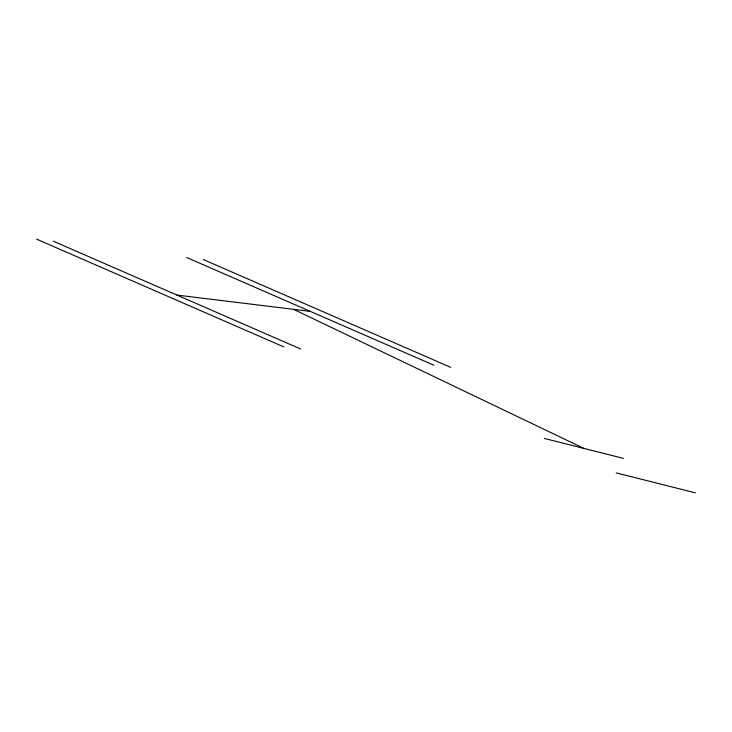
<?xml version="1.0" encoding="UTF-8"?>
<svg xmlns="http://www.w3.org/2000/svg" width="732" height="732" viewBox="0 0 732 732"><rect width="100%" height="100%" fill="white"/><g stroke="black" fill="none" stroke-linecap="round" stroke-linejoin="round"><path stroke-width="1.1" d="M176.934 295.078L310.313 311.384M544.306 438.431L623.444 458.378M616.271 472.899L695.4 492.846M203.322 259.531L450.647 367.318M186.642 257.49L433.975 365.277M53.271 241.185L300.596 348.972M36.6 239.154L283.925 346.941M293.642 309.343L583.871 448.405"/></g></svg>
